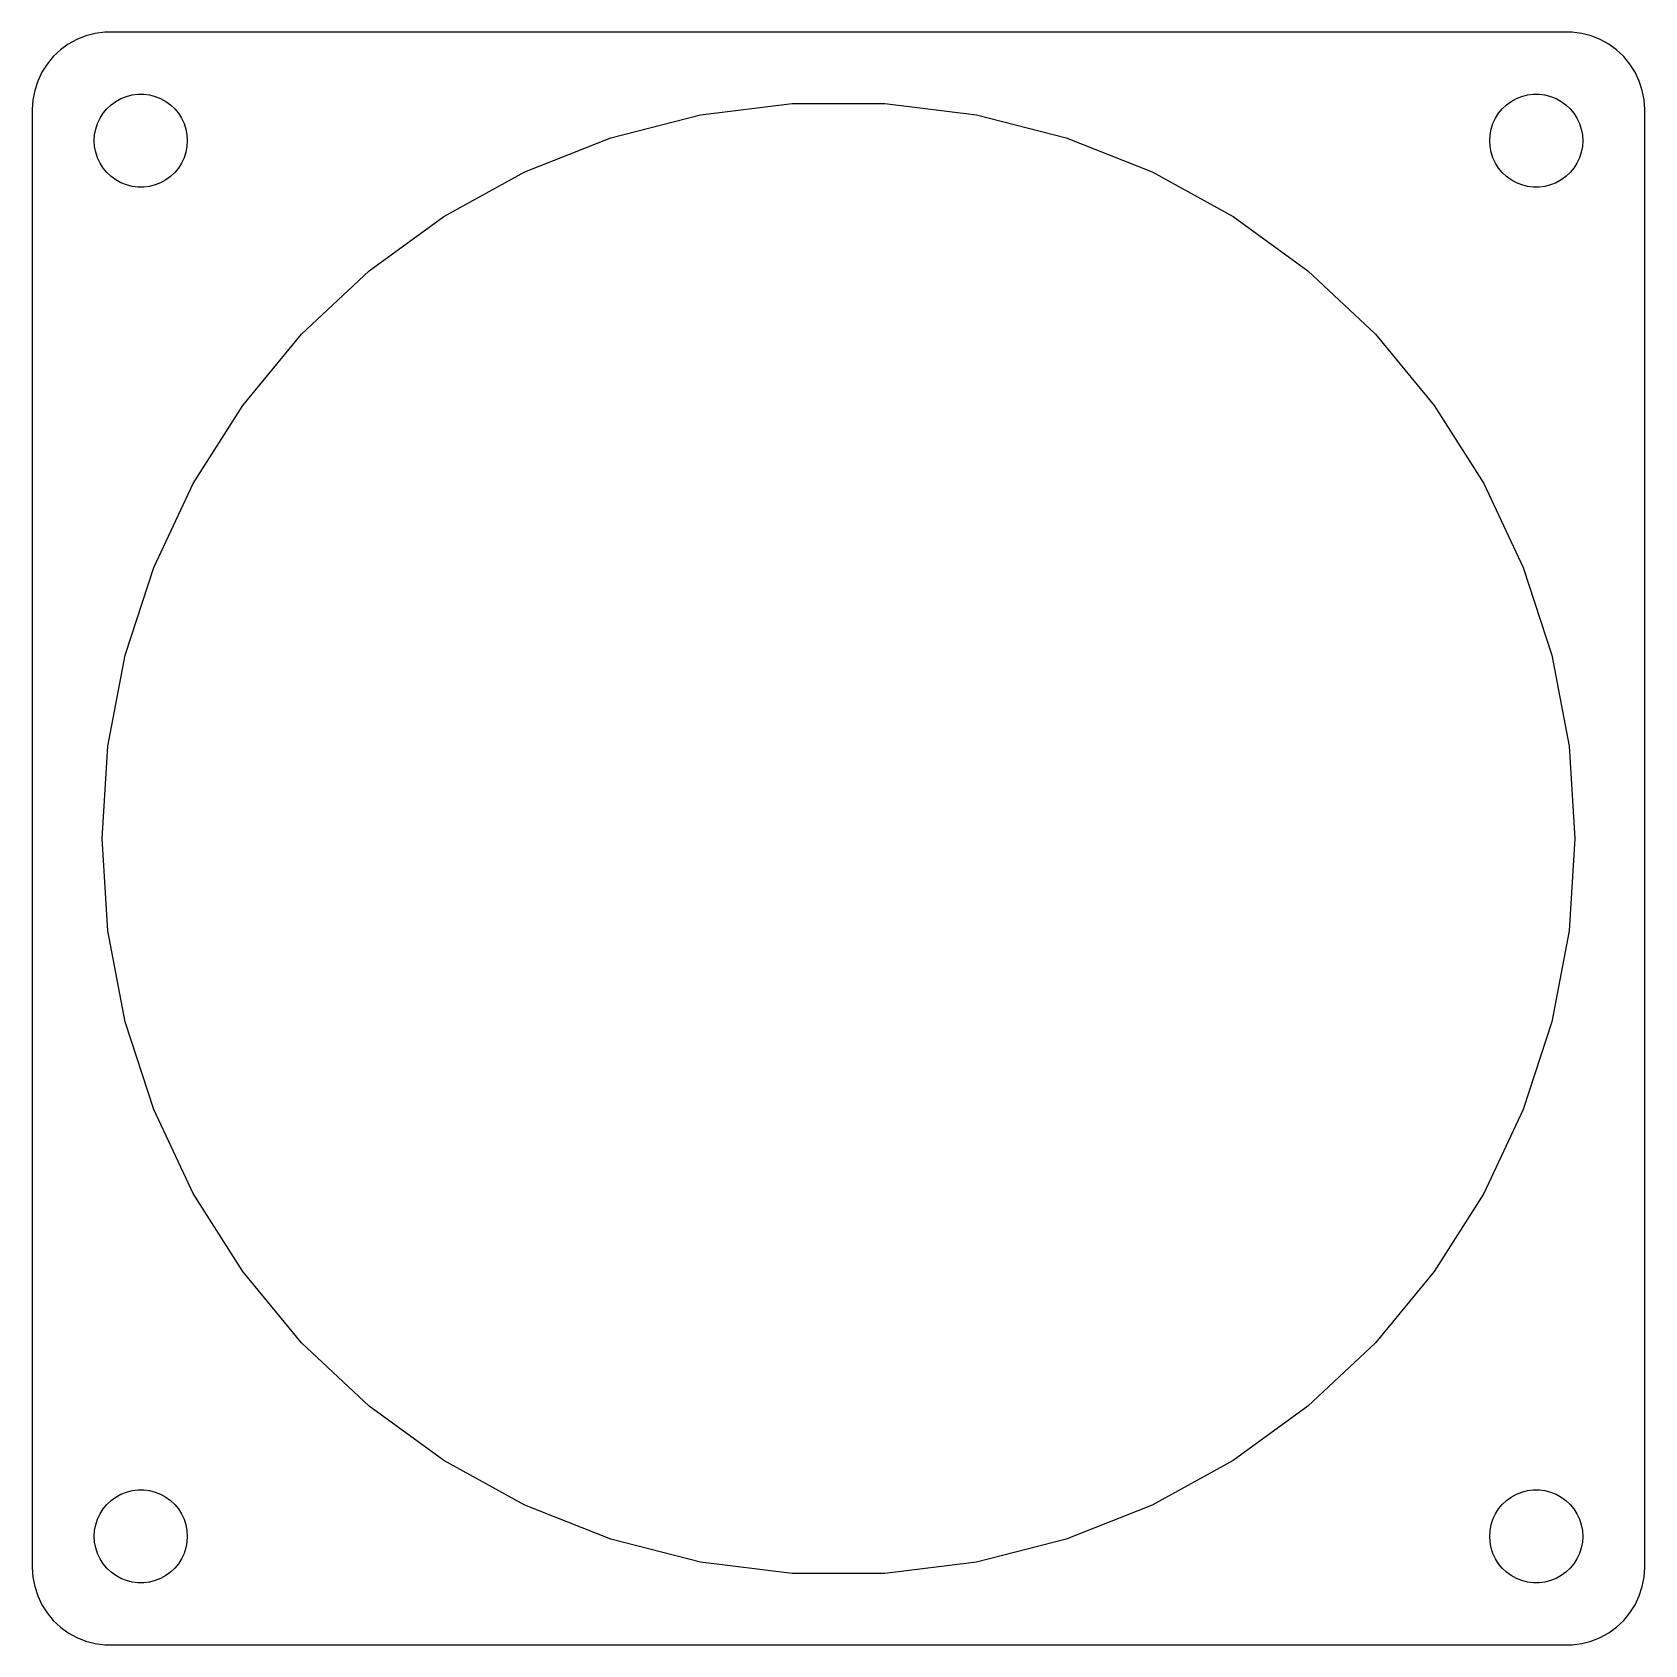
# Model space of a CAD drawing. Header units: metres. Extents: x -52 to 52, y -52 to 52.
import ezdxf

# ---------------------------------------------------------------- set-up
doc = ezdxf.new("R2010")
doc.units = ezdxf.units.M

msp = doc.modelspace()

# ---------------------------------------------------------------- linework, layer by layer
for p, q in [((-49.6791, 51.2216), (-50.1871, 50.8526)), ((-49.1289, 51.5241), (-49.6791, 51.2216)), ((-48.5451, 51.7553), (-49.1289, 51.5241)), ((-47.9369, 51.9114), (-48.5451, 51.7553)), ((-47.3139, 51.9901), (-47.9369, 51.9114)), ((47.3139, 51.9901), (-47.3139, 51.9901)), ((47.9369, 51.9114), (47.3139, 51.9901)), ((48.5451, 51.7553), (47.9369, 51.9114)), ((49.1289, 51.5241), (48.5451, 51.7553)), ((49.6791, 51.2216), (49.1289, 51.5241)), ((50.1871, 50.8526), (49.6791, 51.2216)), ((-51.0451, 49.9389), (-51.3815, 49.4088)), ((-50.6448, 50.4227), (-51.0451, 49.9389)), ((-50.1871, 50.8526), (-50.6448, 50.4227)), ((50.6448, 50.4227), (50.1871, 50.8526)), ((51.0451, 49.9389), (50.6448, 50.4227)), ((51.3815, 49.4088), (51.0451, 49.9389)), ((-51.3815, 49.4088), (-51.6489, 48.8406)), ((51.6489, 48.8406), (51.3815, 49.4088)), ((-51.8429, 48.2434), (-51.9606, 47.6267)), ((-51.6489, 48.8406), (-51.8429, 48.2434)), ((-46.2773, 47.7145), (-45.927, 47.8532)), ((-45.927, 47.8532), (-45.5621, 47.9469)), ((-45.5621, 47.9469), (-45.1884, 47.9941)), ((-45.1884, 47.9941), (-44.8116, 47.9941)), ((-44.8116, 47.9941), (-44.4379, 47.9469)), ((-44.4379, 47.9469), (-44.0729, 47.8532)), ((-44.0729, 47.8532), (-43.7227, 47.7145)), ((43.7227, 47.7145), (44.0729, 47.8532)), ((44.0729, 47.8532), (44.4379, 47.9469)), ((44.4379, 47.9469), (44.8116, 47.9941)), ((44.8116, 47.9941), (45.1884, 47.9941)), ((45.1884, 47.9941), (45.5621, 47.9469)), ((45.5621, 47.9469), (45.927, 47.8532)), ((45.927, 47.8532), (46.2773, 47.7145)), ((51.8429, 48.2434), (51.6489, 48.8406)), ((51.9606, 47.6267), (51.8429, 48.2434)), ((-51.9606, 47.6267), (-52, 47)), ((-52, 47), (-52, -47)), ((-47.427, 46.7634), (-47.1869, 47.0536)), ((-47.1869, 47.0536), (-46.9123, 47.3115)), ((-46.9123, 47.3115), (-46.6075, 47.533)), ((-46.6075, 47.533), (-46.2773, 47.7145)), ((-43.7227, 47.7145), (-43.3925, 47.533)), ((-43.3925, 47.533), (-43.0877, 47.3115)), ((-43.0877, 47.3115), (-42.8131, 47.0536)), ((-42.8131, 47.0536), (-42.5729, 46.7634)), ((-8.9006, 46.6586), (-2.9825, 47.4063)), ((-2.9825, 47.4063), (2.9825, 47.4063)), ((2.9825, 47.4063), (8.9006, 46.6586)), ((42.5729, 46.7634), (42.8131, 47.0536)), ((42.8131, 47.0536), (43.0877, 47.3115)), ((43.0877, 47.3115), (43.3925, 47.533)), ((43.3925, 47.533), (43.7227, 47.7145)), ((46.2773, 47.7145), (46.6075, 47.533)), ((46.6075, 47.533), (46.9123, 47.3115)), ((46.9123, 47.3115), (47.1869, 47.0536)), ((47.1869, 47.0536), (47.427, 46.7634)), ((52, 47), (51.9606, 47.6267)), ((52, -47), (52, 47)), ((-47.9057, 45.7461), (-47.7893, 46.1044)), ((-47.7893, 46.1044), (-47.6289, 46.4453)), ((-47.6289, 46.4453), (-47.427, 46.7634)), ((-42.5729, 46.7634), (-42.3711, 46.4453)), ((-42.3711, 46.4453), (-42.2107, 46.1044)), ((-42.2107, 46.1044), (-42.0942, 45.7461)), ((-14.6783, 45.1752), (-8.9006, 46.6586)), ((8.9006, 46.6586), (14.6783, 45.1752)), ((42.0942, 45.7461), (42.2107, 46.1044)), ((42.2107, 46.1044), (42.3711, 46.4453)), ((42.3711, 46.4453), (42.5729, 46.7634)), ((47.427, 46.7634), (47.6289, 46.4453)), ((47.6289, 46.4453), (47.7893, 46.1044)), ((47.7893, 46.1044), (47.9057, 45.7461)), ((-48, 45), (-47.9763, 45.376)), ((-47.9763, 44.624), (-48, 45)), ((-47.9763, 45.376), (-47.9057, 45.7461)), ((-42.0942, 45.7461), (-42.0237, 45.376)), ((-42.0237, 45.376), (-42, 45)), ((-42, 45), (-42.0237, 44.624)), ((-20.2245, 42.9793), (-14.6783, 45.1752)), ((14.6783, 45.1752), (20.2245, 42.9793)), ((42, 45), (42.0237, 45.376)), ((42.0237, 44.624), (42, 45)), ((42.0237, 45.376), (42.0942, 45.7461)), ((47.9057, 45.7461), (47.9763, 45.376)), ((47.9763, 45.376), (48, 45)), ((48, 45), (47.9763, 44.624)), ((-47.9057, 44.2539), (-47.9763, 44.624)), ((-47.7893, 43.8956), (-47.9057, 44.2539)), ((-47.6289, 43.5547), (-47.7893, 43.8956)), ((-42.2107, 43.8956), (-42.3711, 43.5547)), ((-42.0942, 44.2539), (-42.2107, 43.8956)), ((-42.0237, 44.624), (-42.0942, 44.2539)), ((42.0942, 44.2539), (42.0237, 44.624)), ((42.2107, 43.8956), (42.0942, 44.2539)), ((42.3711, 43.5547), (42.2107, 43.8956)), ((47.7893, 43.8956), (47.6289, 43.5547)), ((47.9057, 44.2539), (47.7893, 43.8956)), ((47.9763, 44.624), (47.9057, 44.2539)), ((-47.427, 43.2366), (-47.6289, 43.5547)), ((-47.1869, 42.9464), (-47.427, 43.2366)), ((-46.9123, 42.6885), (-47.1869, 42.9464)), ((-46.6075, 42.467), (-46.9123, 42.6885)), ((-43.0877, 42.6885), (-43.3925, 42.467)), ((-42.8131, 42.9464), (-43.0877, 42.6885)), ((-42.5729, 43.2366), (-42.8131, 42.9464)), ((-42.3711, 43.5547), (-42.5729, 43.2366)), ((-25.4518, 40.1056), (-20.2245, 42.9793)), ((20.2245, 42.9793), (25.4518, 40.1056)), ((42.5729, 43.2366), (42.3711, 43.5547)), ((42.8131, 42.9464), (42.5729, 43.2366)), ((43.0877, 42.6885), (42.8131, 42.9464)), ((43.3925, 42.467), (43.0877, 42.6885)), ((46.9123, 42.6885), (46.6075, 42.467)), ((47.1869, 42.9464), (46.9123, 42.6885)), ((47.427, 43.2366), (47.1869, 42.9464)), ((47.6289, 43.5547), (47.427, 43.2366)), ((-46.2773, 42.2855), (-46.6075, 42.467)), ((-45.927, 42.1468), (-46.2773, 42.2855)), ((-45.5621, 42.0531), (-45.927, 42.1468)), ((-45.1884, 42.0059), (-45.5621, 42.0531)), ((-44.8116, 42.0059), (-45.1884, 42.0059)), ((-44.4379, 42.0531), (-44.8116, 42.0059)), ((-44.0729, 42.1468), (-44.4379, 42.0531)), ((-43.7227, 42.2855), (-44.0729, 42.1468)), ((-43.3925, 42.467), (-43.7227, 42.2855)), ((43.7227, 42.2855), (43.3925, 42.467)), ((44.0729, 42.1468), (43.7227, 42.2855)), ((44.4379, 42.0531), (44.0729, 42.1468)), ((44.8116, 42.0059), (44.4379, 42.0531)), ((45.1884, 42.0059), (44.8116, 42.0059)), ((45.5621, 42.0531), (45.1884, 42.0059)), ((45.927, 42.1468), (45.5621, 42.0531)), ((46.2773, 42.2855), (45.927, 42.1468)), ((46.6075, 42.467), (46.2773, 42.2855)), ((-30.2776, 36.5994), (-25.4518, 40.1056)), ((25.4518, 40.1056), (30.2776, 36.5994)), ((-34.626, 32.516), (-30.2776, 36.5994)), ((30.2776, 36.5994), (34.626, 32.516)), ((-38.4283, 27.9198), (-34.626, 32.516)), ((34.626, 32.516), (38.4283, 27.9198)), ((-41.6246, 22.8833), (-38.4283, 27.9198)), ((38.4283, 27.9198), (41.6246, 22.8833)), ((-44.1644, 17.4859), (-41.6246, 22.8833)), ((41.6246, 22.8833), (44.1644, 17.4859)), ((-46.0077, 11.8128), (-44.1644, 17.4859)), ((44.1644, 17.4859), (46.0077, 11.8128)), ((-47.1254, 5.9533), (-46.0077, 11.8128)), ((46.0077, 11.8128), (47.1254, 5.9533)), ((-47.5, 0), (-47.1254, 5.9533)), ((47.1254, 5.9533), (47.5, 0)), ((-47.1254, -5.9533), (-47.5, 0)), ((47.5, 0), (47.1254, -5.9533)), ((-46.0077, -11.8128), (-47.1254, -5.9533)), ((47.1254, -5.9533), (46.0077, -11.8128)), ((-44.1644, -17.4859), (-46.0077, -11.8128)), ((46.0077, -11.8128), (44.1644, -17.4859)), ((-41.6246, -22.8833), (-44.1644, -17.4859)), ((44.1644, -17.4859), (41.6246, -22.8833)), ((-38.4283, -27.9198), (-41.6246, -22.8833)), ((41.6246, -22.8833), (38.4283, -27.9198)), ((-34.626, -32.516), (-38.4283, -27.9198)), ((38.4283, -27.9198), (34.626, -32.516)), ((-30.2776, -36.5994), (-34.626, -32.516)), ((34.626, -32.516), (30.2776, -36.5994)), ((-25.4518, -40.1056), (-30.2776, -36.5994)), ((30.2776, -36.5994), (25.4518, -40.1056)), ((-20.2245, -42.9793), (-25.4518, -40.1056)), ((25.4518, -40.1056), (20.2245, -42.9793)), ((-46.9123, -42.6885), (-46.6075, -42.467)), ((-46.6075, -42.467), (-46.2773, -42.2855)), ((-46.2773, -42.2855), (-45.927, -42.1468)), ((-45.927, -42.1468), (-45.5621, -42.0531)), ((-45.5621, -42.0531), (-45.1884, -42.0059)), ((-45.1884, -42.0059), (-44.8116, -42.0059)), ((-44.8116, -42.0059), (-44.4379, -42.0531)), ((-44.4379, -42.0531), (-44.0729, -42.1468)), ((-44.0729, -42.1468), (-43.7227, -42.2855)), ((-43.7227, -42.2855), (-43.3925, -42.467)), ((-43.3925, -42.467), (-43.0877, -42.6885)), ((43.0877, -42.6885), (43.3925, -42.467)), ((43.3925, -42.467), (43.7227, -42.2855)), ((43.7227, -42.2855), (44.0729, -42.1468)), ((44.0729, -42.1468), (44.4379, -42.0531)), ((44.4379, -42.0531), (44.8116, -42.0059)), ((44.8116, -42.0059), (45.1884, -42.0059)), ((45.1884, -42.0059), (45.5621, -42.0531)), ((45.5621, -42.0531), (45.927, -42.1468)), ((45.927, -42.1468), (46.2773, -42.2855)), ((46.2773, -42.2855), (46.6075, -42.467)), ((46.6075, -42.467), (46.9123, -42.6885)), ((-47.7893, -43.8956), (-47.6289, -43.5547)), ((-47.6289, -43.5547), (-47.427, -43.2366)), ((-47.427, -43.2366), (-47.1869, -42.9464)), ((-47.1869, -42.9464), (-46.9123, -42.6885)), ((-43.0877, -42.6885), (-42.8131, -42.9464)), ((-42.8131, -42.9464), (-42.5729, -43.2366)), ((-42.5729, -43.2366), (-42.3711, -43.5547)), ((-42.3711, -43.5547), (-42.2107, -43.8956)), ((-14.6783, -45.1752), (-20.2245, -42.9793)), ((20.2245, -42.9793), (14.6783, -45.1752)), ((42.2107, -43.8956), (42.3711, -43.5547)), ((42.3711, -43.5547), (42.5729, -43.2366)), ((42.5729, -43.2366), (42.8131, -42.9464)), ((42.8131, -42.9464), (43.0877, -42.6885)), ((46.9123, -42.6885), (47.1869, -42.9464)), ((47.1869, -42.9464), (47.427, -43.2366)), ((47.427, -43.2366), (47.6289, -43.5547)), ((47.6289, -43.5547), (47.7893, -43.8956)), ((-48, -45), (-47.9763, -44.624)), ((-47.9763, -44.624), (-47.9057, -44.2539)), ((-47.9057, -44.2539), (-47.7893, -43.8956)), ((-42.2107, -43.8956), (-42.0942, -44.2539)), ((-42.0942, -44.2539), (-42.0237, -44.624)), ((-42.0237, -44.624), (-42, -45)), ((42, -45), (42.0237, -44.624)), ((42.0237, -44.624), (42.0942, -44.2539)), ((42.0942, -44.2539), (42.2107, -43.8956)), ((47.7893, -43.8956), (47.9057, -44.2539)), ((47.9057, -44.2539), (47.9763, -44.624)), ((47.9763, -44.624), (48, -45)), ((-47.9763, -45.376), (-48, -45)), ((-47.9057, -45.7461), (-47.9763, -45.376)), ((-47.7893, -46.1044), (-47.9057, -45.7461)), ((-42.0942, -45.7461), (-42.2107, -46.1044)), ((-42.0237, -45.376), (-42.0942, -45.7461)), ((-42, -45), (-42.0237, -45.376)), ((-8.9006, -46.6586), (-14.6783, -45.1752)), ((14.6783, -45.1752), (8.9006, -46.6586)), ((42.0237, -45.376), (42, -45)), ((42.0942, -45.7461), (42.0237, -45.376)), ((42.2107, -46.1044), (42.0942, -45.7461)), ((47.9057, -45.7461), (47.7893, -46.1044)), ((47.9763, -45.376), (47.9057, -45.7461)), ((48, -45), (47.9763, -45.376)), ((-47.6289, -46.4453), (-47.7893, -46.1044)), ((-47.427, -46.7634), (-47.6289, -46.4453)), ((-47.1869, -47.0536), (-47.427, -46.7634)), ((-42.5729, -46.7634), (-42.8131, -47.0536)), ((-42.3711, -46.4453), (-42.5729, -46.7634)), ((-42.2107, -46.1044), (-42.3711, -46.4453)), ((-2.9825, -47.4063), (-8.9006, -46.6586)), ((8.9006, -46.6586), (2.9825, -47.4063)), ((42.3711, -46.4453), (42.2107, -46.1044)), ((42.5729, -46.7634), (42.3711, -46.4453)), ((42.8131, -47.0536), (42.5729, -46.7634)), ((47.427, -46.7634), (47.1869, -47.0536)), ((47.6289, -46.4453), (47.427, -46.7634)), ((47.7893, -46.1044), (47.6289, -46.4453)), ((-52, -47), (-51.9606, -47.6267)), ((-51.9606, -47.6267), (-51.8429, -48.2434)), ((-46.9123, -47.3115), (-47.1869, -47.0536)), ((-46.6075, -47.533), (-46.9123, -47.3115)), ((-46.2773, -47.7145), (-46.6075, -47.533)), ((-45.927, -47.8532), (-46.2773, -47.7145)), ((-43.7227, -47.7145), (-44.0729, -47.8532)), ((-43.3925, -47.533), (-43.7227, -47.7145)), ((-43.0877, -47.3115), (-43.3925, -47.533)), ((-42.8131, -47.0536), (-43.0877, -47.3115)), ((2.9825, -47.4063), (-2.9825, -47.4063)), ((43.0877, -47.3115), (42.8131, -47.0536)), ((43.3925, -47.533), (43.0877, -47.3115)), ((43.7227, -47.7145), (43.3925, -47.533)), ((44.0729, -47.8532), (43.7227, -47.7145)), ((46.2773, -47.7145), (45.927, -47.8532)), ((46.6075, -47.533), (46.2773, -47.7145)), ((46.9123, -47.3115), (46.6075, -47.533)), ((47.1869, -47.0536), (46.9123, -47.3115)), ((51.8429, -48.2434), (51.9606, -47.6267)), ((51.9606, -47.6267), (52, -47)), ((-51.8429, -48.2434), (-51.6489, -48.8406)), ((-51.6489, -48.8406), (-51.3815, -49.4088)), ((-45.5621, -47.9469), (-45.927, -47.8532)), ((-45.1884, -47.9941), (-45.5621, -47.9469)), ((-44.8116, -47.9941), (-45.1884, -47.9941)), ((-44.4379, -47.9469), (-44.8116, -47.9941)), ((-44.0729, -47.8532), (-44.4379, -47.9469)), ((44.4379, -47.9469), (44.0729, -47.8532)), ((44.8116, -47.9941), (44.4379, -47.9469)), ((45.1884, -47.9941), (44.8116, -47.9941)), ((45.5621, -47.9469), (45.1884, -47.9941)), ((45.927, -47.8532), (45.5621, -47.9469)), ((51.3815, -49.4088), (51.6489, -48.8406)), ((51.6489, -48.8406), (51.8429, -48.2434)), ((-51.3815, -49.4088), (-51.0451, -49.9389)), ((51.0451, -49.9389), (51.3815, -49.4088)), ((-51.0451, -49.9389), (-50.6448, -50.4227)), ((-50.6448, -50.4227), (-50.1871, -50.8526)), ((-50.1871, -50.8526), (-49.6791, -51.2216)), ((49.6791, -51.2216), (50.1871, -50.8526)), ((50.1871, -50.8526), (50.6448, -50.4227)), ((50.6448, -50.4227), (51.0451, -49.9389)), ((-49.6791, -51.2216), (-49.1289, -51.5241)), ((-49.1289, -51.5241), (-48.5451, -51.7553)), ((-48.5451, -51.7553), (-47.9369, -51.9114)), ((-47.9369, -51.9114), (-47.3139, -51.9901)), ((-47.3139, -51.9901), (47.3139, -51.9901)), ((47.3139, -51.9901), (47.9369, -51.9114)), ((47.9369, -51.9114), (48.5451, -51.7553)), ((48.5451, -51.7553), (49.1289, -51.5241)), ((49.1289, -51.5241), (49.6791, -51.2216))]:
    msp.add_line(p, q)

doc.saveas('drawing.dxf')
